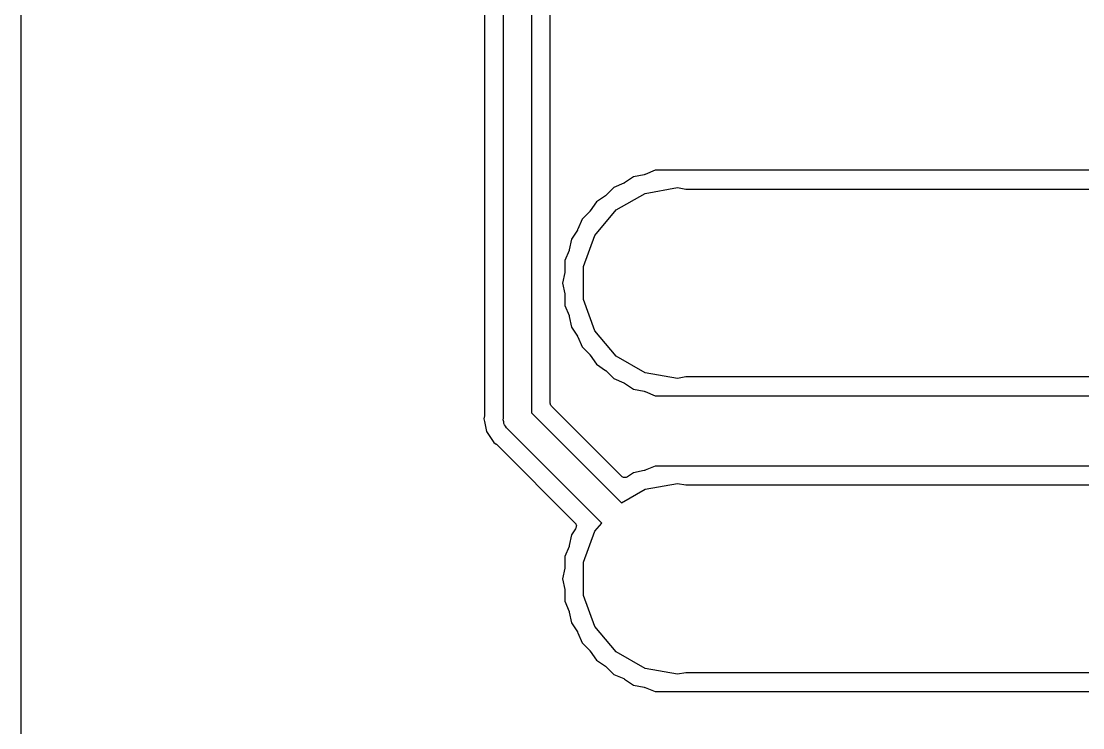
# Model space of a CAD drawing. Extents: x 121 to 245, y -148 to -51.
# Drawn here: x 121.26 to 149.95, y -113.03 to -93.92 of the extents above; entities that cross this region are included whole.
import ezdxf

# ---------------------------------------------------------------- set-up
doc = ezdxf.new("R2010")
doc.units = 0
doc.header["$MEASUREMENT"] = 0
doc.layers.add('BLACK', color=7, linetype='CONTINUOUS')

msp = doc.modelspace()

# ---------------------------------------------------------------- linework, layer by layer
at = {"layer": 'BLACK', "linetype": 'CONTINUOUS'}
for p, q in [((121.258, -118.6), (121.258, -80.5363)), ((133.781, -91.3858), (133.781, -104.57)), ((134.289, -104.653), (134.289, -91.3023)), ((135.051, -91.4435), (135.051, -104.512)), ((135.559, -104.249), (135.559, -91.7065)), ((138.099, -98.0726), (137.811, -98.1298)), ((138.11, -98.068), (138.099, -98.0726)), ((138.122, -98.0653), (138.11, -98.068)), ((138.394, -97.953), (138.122, -98.0653)), ((162.606, -97.953), (138.394, -97.953)), ((137.545, -98.3047), (137.273, -98.417)), ((137.555, -98.298), (137.545, -98.3047)), ((137.567, -98.2929), (137.555, -98.298)), ((137.811, -98.1298), (137.567, -98.2929)), ((137.047, -98.6404), (136.803, -98.8035)), ((137.056, -98.6318), (137.047, -98.6404)), ((137.066, -98.6246), (137.056, -98.6318)), ((137.273, -98.417), (137.066, -98.6246)), ((137.342, -99.0252), (138.118, -98.5774)), ((138.118, -98.5774), (139, -98.4218)), ((139, -98.4218), (139.222, -98.461)), ((139.222, -98.461), (150.253, -98.461)), ((136.803, -98.8035), (136.639, -99.0476)), ((136.416, -99.2744), (136.304, -99.5457)), ((136.624, -99.0669), (136.416, -99.2744)), ((136.631, -99.0566), (136.624, -99.0669)), ((136.639, -99.0476), (136.631, -99.0566)), ((136.766, -99.7114), (137.342, -99.0252)), ((136.297, -99.5562), (136.292, -99.5676)), ((136.304, -99.5457), (136.297, -99.5562)), ((136.129, -99.8117), (136.072, -100.1)), ((136.292, -99.5676), (136.129, -99.8117)), ((136.46, -100.553), (136.766, -99.7114)), ((136.064, -100.123), (135.952, -100.395)), ((136.067, -100.111), (136.064, -100.123)), ((136.072, -100.1), (136.067, -100.111)), ((135.952, -100.395), (135.952, -100.688)), ((135.952, -100.688), (135.95, -100.701)), ((135.95, -100.701), (135.95, -100.713)), ((136.46, -101.449), (136.46, -100.553)), ((135.95, -100.713), (135.892, -101.001)), ((135.892, -101.001), (135.95, -101.289)), ((135.95, -101.289), (135.95, -101.301)), ((135.95, -101.301), (135.952, -101.314)), ((135.952, -101.314), (135.952, -101.607)), ((136.766, -102.291), (136.46, -101.449)), ((135.952, -101.607), (136.064, -101.879)), ((136.064, -101.879), (136.067, -101.891)), ((136.067, -101.891), (136.072, -101.902)), ((136.072, -101.902), (136.129, -102.19)), ((136.129, -102.19), (136.292, -102.434)), ((137.342, -102.977), (136.766, -102.291)), ((136.292, -102.434), (136.297, -102.446)), ((136.297, -102.446), (136.304, -102.456)), ((136.304, -102.456), (136.416, -102.728)), ((136.416, -102.728), (136.624, -102.935)), ((136.624, -102.935), (136.631, -102.945)), ((136.631, -102.945), (136.639, -102.954)), ((136.639, -102.954), (136.803, -103.198)), ((138.118, -103.425), (137.342, -102.977)), ((136.803, -103.198), (137.047, -103.362)), ((137.047, -103.362), (137.056, -103.37)), ((137.056, -103.37), (137.066, -103.377)), ((137.066, -103.377), (137.273, -103.585)), ((139, -103.58), (138.118, -103.425)), ((139.222, -103.541), (139, -103.58)), ((150.253, -103.541), (139.222, -103.541)), ((137.273, -103.585), (137.545, -103.697)), ((137.545, -103.697), (137.555, -103.704)), ((137.555, -103.704), (137.567, -103.709)), ((137.567, -103.709), (137.811, -103.872)), ((137.811, -103.872), (138.099, -103.929)), ((138.099, -103.929), (138.11, -103.934)), ((138.11, -103.934), (138.122, -103.937)), ((138.122, -103.937), (138.394, -104.049)), ((138.394, -104.049), (162.606, -104.049)), ((135.56, -104.255), (135.559, -104.249)), ((135.559, -104.26), (135.56, -104.255)), ((135.564, -104.276), (135.559, -104.26)), ((135.567, -104.293), (135.564, -104.276)), ((135.569, -104.297), (135.567, -104.293)), ((135.571, -104.303), (135.569, -104.297)), ((135.58, -104.316), (135.571, -104.303)), ((135.589, -104.331), (135.58, -104.316)), ((135.593, -104.334), (135.589, -104.331)), ((135.596, -104.339), (135.593, -104.334)), ((137.482, -106.225), (135.596, -104.339)), ((133.779, -104.595), (133.764, -104.67)), ((133.764, -104.67), (133.779, -104.745)), ((133.781, -104.57), (133.779, -104.582)), ((133.779, -104.582), (133.779, -104.595)), ((134.285, -104.704), (134.289, -104.653)), ((134.298, -104.753), (134.285, -104.704)), ((135.051, -104.512), (137.482, -106.943)), ((133.779, -104.745), (133.779, -104.745)), ((133.779, -104.745), (133.833, -105.017)), ((134.306, -104.802), (134.298, -104.753)), ((134.315, -104.817), (134.306, -104.802)), ((134.319, -104.834), (134.315, -104.817)), ((134.348, -104.875), (134.319, -104.834)), ((134.374, -104.919), (134.348, -104.875)), ((134.412, -104.951), (134.374, -104.919)), ((136.951, -107.49), (134.412, -104.951)), ((133.833, -105.017), (134.029, -105.311)), ((134.029, -105.311), (134.093, -105.354)), ((134.093, -105.354), (134.102, -105.362)), ((134.102, -105.362), (134.112, -105.369)), ((134.112, -105.369), (136.225, -107.482)), ((137.811, -106.129), (137.643, -106.241)), ((138.099, -106.072), (137.811, -106.129)), ((138.11, -106.067), (138.099, -106.072)), ((138.122, -106.064), (138.11, -106.067)), ((138.394, -105.952), (138.122, -106.064)), ((162.606, -105.952), (138.394, -105.952)), ((137.499, -106.237), (137.482, -106.225)), ((137.516, -106.249), (137.499, -106.237)), ((137.517, -106.25), (137.516, -106.249)), ((137.519, -106.251), (137.517, -106.25)), ((137.539, -106.256), (137.519, -106.251)), ((137.558, -106.262), (137.539, -106.256)), ((137.56, -106.262), (137.558, -106.262)), ((137.561, -106.262), (137.56, -106.262)), ((137.582, -106.26), (137.561, -106.262)), ((137.602, -106.259), (137.582, -106.26)), ((137.604, -106.258), (137.602, -106.259)), ((137.605, -106.258), (137.604, -106.258)), ((137.624, -106.249), (137.605, -106.258)), ((137.643, -106.241), (137.624, -106.249)), ((138.118, -106.576), (139, -106.421)), ((139, -106.421), (139.222, -106.46)), ((137.482, -106.943), (138.118, -106.576)), ((139.222, -106.46), (150.253, -106.46)), ((136.225, -107.482), (136.237, -107.499)), ((136.237, -107.499), (136.249, -107.516)), ((136.249, -107.516), (136.25, -107.517)), ((136.25, -107.517), (136.251, -107.519)), ((136.251, -107.519), (136.256, -107.539)), ((136.256, -107.539), (136.262, -107.558)), ((136.26, -107.582), (136.259, -107.602)), ((136.262, -107.561), (136.26, -107.582)), ((136.262, -107.558), (136.262, -107.56)), ((136.262, -107.56), (136.262, -107.561)), ((136.766, -107.71), (136.951, -107.49)), ((136.129, -107.811), (136.072, -108.099)), ((136.241, -107.643), (136.129, -107.811)), ((136.249, -107.624), (136.241, -107.643)), ((136.258, -107.605), (136.249, -107.624)), ((136.259, -107.602), (136.258, -107.604)), ((136.258, -107.604), (136.258, -107.605)), ((136.46, -108.552), (136.766, -107.71)), ((136.064, -108.122), (135.952, -108.394)), ((136.067, -108.11), (136.064, -108.122)), ((136.072, -108.099), (136.067, -108.11)), ((135.952, -108.394), (135.952, -108.687)), ((135.95, -108.712), (135.892, -109)), ((135.952, -108.687), (135.95, -108.7)), ((135.95, -108.7), (135.95, -108.712)), ((136.46, -109.448), (136.46, -108.552)), ((135.892, -109), (135.95, -109.288)), ((135.95, -109.288), (135.95, -109.3)), ((135.95, -109.3), (135.952, -109.313)), ((135.952, -109.313), (135.952, -109.606)), ((136.766, -110.29), (136.46, -109.448)), ((135.952, -109.606), (136.064, -109.878)), ((136.064, -109.878), (136.067, -109.89)), ((136.067, -109.89), (136.072, -109.901)), ((136.072, -109.901), (136.129, -110.189)), ((136.129, -110.189), (136.292, -110.433)), ((136.292, -110.433), (136.297, -110.445)), ((136.297, -110.445), (136.304, -110.455)), ((136.304, -110.455), (136.416, -110.727)), ((137.342, -110.976), (136.766, -110.29)), ((136.416, -110.727), (136.624, -110.934)), ((136.624, -110.934), (136.631, -110.944)), ((136.631, -110.944), (136.639, -110.953)), ((136.639, -110.953), (136.803, -111.197)), ((138.118, -111.424), (137.342, -110.976)), ((136.803, -111.197), (137.047, -111.361)), ((137.047, -111.361), (137.056, -111.369)), ((137.056, -111.369), (137.066, -111.376)), ((137.066, -111.376), (137.273, -111.584)), ((137.273, -111.584), (137.545, -111.696)), ((139, -111.579), (138.118, -111.424)), ((139.222, -111.54), (139, -111.579)), ((150.253, -111.54), (139.222, -111.54)), ((137.545, -111.696), (137.555, -111.703)), ((137.555, -111.703), (137.567, -111.708)), ((137.567, -111.708), (137.811, -111.871)), ((137.811, -111.871), (138.099, -111.928)), ((138.099, -111.928), (138.11, -111.933)), ((138.11, -111.933), (138.122, -111.936)), ((138.122, -111.936), (138.394, -112.048)), ((138.394, -112.048), (162.606, -112.048))]:
    msp.add_line(p, q, dxfattribs=at)

doc.saveas('drawing.dxf')
